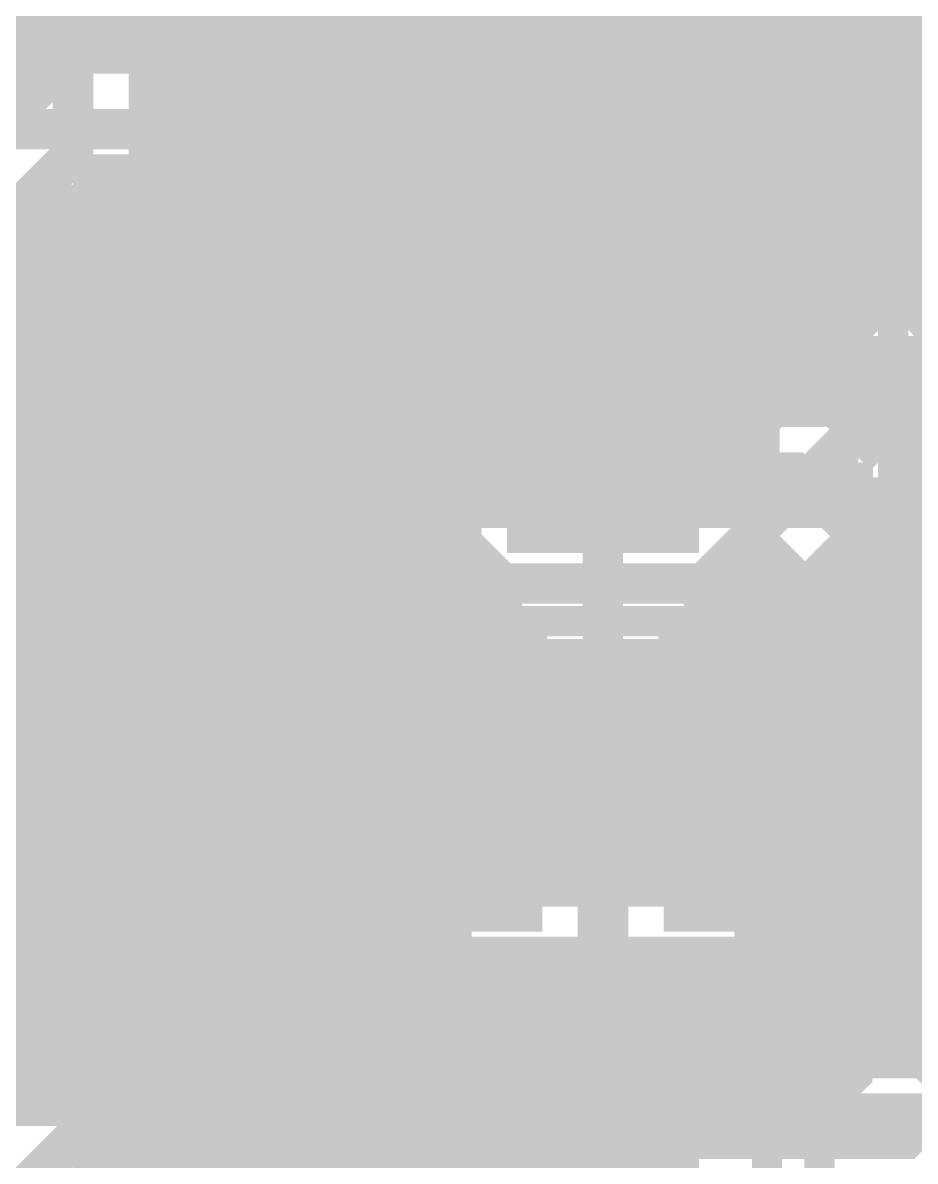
# Model space of a CAD drawing. Extents: x -72 to 72, y -47 to 50.
# Drawn here: x 37.09 to 41.58, y 2.17 to 7.9 of the extents above; entities that cross this region are included whole.
import ezdxf

# ---------------------------------------------------------------- set-up
doc = ezdxf.new("R2010")
doc.units = 0
doc.header["$MEASUREMENT"] = 0
doc.layers.get('0').update_dxf_attribs({"linetype": 'CONTINUOUS'})
for name, color, linetype in [('22-303-0_BOT', 7, 'CONTINUOUS'), ('22-303-0_DRD', 7, 'CONTINUOUS'), ('22-303-0_GND', 6, 'CONTINUOUS'), ('22-303-0_IN1', 4, 'CONTINUOUS'), ('22-303-0_IN2', 3, 'CONTINUOUS'), ('22-303-0_PWR', 5, 'CONTINUOUS'), ('22-303-0_SMB', 10, 'CONTINUOUS'), ('22-303-0_SMT', 14, 'CONTINUOUS'), ('22-303-0_SPB', 9, 'CONTINUOUS'), ('22-303-0_SPT', 12, 'CONTINUOUS'), ('22-303-0_SSB', 11, 'CONTINUOUS'), ('22-303-0_SST', 13, 'CONTINUOUS'), ('22-303-0_TOP', 8, 'CONTINUOUS'), ('THRUHOLE_TAP', 7, 'CONTINUOUS')]:
    doc.layers.add(name, color=color, linetype=linetype)

# ---------------------------------------------------------------- blocks, each defined once
blk = doc.blocks.new('RECTANGLE_4')
blk.add_solid([(0.4826, 0.4064), (0.4826, -0.4064), (-0.4826, 0.4064), (-0.4826, -0.4064)])
blk = doc.blocks.new('RECTANGLE_8')
blk.add_solid([(0.4064, 0.4826), (0.4064, -0.4826), (-0.4064, 0.4826), (-0.4064, -0.4826)])
blk = doc.blocks.new('ROUND_48')
at = {"const_width": 0.29972}
blk.add_lwpolyline([(-0.14986, 0, 1), (0.14986, 0, 1)], format="xyb", close=True, dxfattribs=at)
blk = doc.blocks.new('RECTANGLE_57')
blk.add_solid([(0.635, 0.508), (0.635, -0.508), (-0.635, 0.508), (-0.635, -0.508)])
blk = doc.blocks.new('ROUND_81')
at = {"const_width": 0.0635}
blk.add_lwpolyline([(-0.03175, 0, 1), (0.03175, 0, 1)], format="xyb", close=True, dxfattribs=at)
blk = doc.blocks.new('ROUND_53')
at = {"const_width": 0.29972}
blk.add_lwpolyline([(-0.14986, 0, 1), (0.14986, 0, 1)], format="xyb", close=True, dxfattribs=at)
blk = doc.blocks.new('ROUND_82')
at = {"const_width": 0.50038}
blk.add_lwpolyline([(-0.25019, 0, 1), (0.25019, 0, 1)], format="xyb", close=True, dxfattribs=at)
blk = doc.blocks.new('ROUND_95')
at = {"const_width": 0.10033}
blk.add_lwpolyline([(-0.050164, 0, 1), (0.050164, 0, 1)], format="xyb", close=True, dxfattribs=at)

msp = doc.modelspace()

# ---------------------------------------------------------------- linework, layer by layer
at = {"layer": '22-303-0_BOT'}
for points, const_width in [([(35.687, 9.144), (35.687, 8.128), (36.322, 7.493), (37.084, 7.493), (37.465, 7.874), (41.66362, 7.874), (42.01414, 8.22452)], 0.2032), ([(40.7924, 7.4676), (40.7924, 6.35)], 0.254), ([(41.1226, 7.4676), (40.7924, 7.4676)], 0.254), ([(40.8178, 7.4676), (40.8178, 6.0452)], 0.254), ([(41.0464, 7.4676), (41.0464, 6.03758)], 0.254), ([(41.1226, 7.4676), (41.1226, 6.1976)], 0.254), ([(41.1226, 7.3914), (40.7924, 7.3914)], 0.254), ([(41.1226, 7.1628), (40.7924, 7.1628)], 0.254), ([(40.005, 7.0612), (38.3032, 7.0612), (37.973, 6.731)], 0.2032), ([(41.1226, 6.985), (41.8338, 6.985)], 0.254), ([(43.2562, 6.985), (43.2562, 5.9182), (42.672, 5.334), (41.275, 5.334), (40.9702, 5.6388), (40.005, 5.6388)], 0.2032), ([(41.1226, 6.9342), (40.7924, 6.9342)], 0.254), ([(36.83, -0.762), (36.83, 5.715), (37.846, 6.731), (37.973, 6.731)], 0.2032), ([(41.1226, 6.7056), (40.7924, 6.7056)], 0.254), ([(39.2176, 6.6548), (38.9128, 6.6548)], 0.254), ([(38.9128, 6.6548), (38.9128, 5.9182)], 0.254), ([(38.989, 6.6548), (38.989, 2.8702)], 0.254), ([(39.2176, 6.6548), (39.2176, 6.35)], 0.254), ([(39.2176, 6.6548), (39.2176, 2.8702)], 0.254), ([(39.2176, 6.477), (38.9128, 6.477)], 0.254), ([(41.1226, 6.477), (40.7924, 6.477)], 0.254), ([(40.7924, 6.35), (39.2176, 6.35)], 0.254), ([(39.2176, 6.35), (39.2176, 4.9276)], 0.254), ([(40.7924, 6.35), (40.7924, 6.0452)], 0.254), ([(39.2176, 6.2484), (38.9128, 6.2484)], 0.254), ([(41.1226, 6.2484), (40.7924, 6.2484)], 0.254), ([(42.545, 6.1976), (41.1226, 6.1976)], 0.254), ([(41.275, 6.1976), (41.275, 5.90804)], 0.254), ([(41.5036, 6.1976), (41.5036, 5.7404)], 0.254), ([(39.2176, 6.0198), (38.9128, 6.0198)], 0.254), ([(40.9702, 6.0452), (40.7924, 6.0452)], 0.254), ([(42.78376, 6.0198), (41.11244, 6.0198)], 0.254), ([(37.60724, 5.9182), (37.2364, 5.54736)], 0.254), ([(38.9128, 5.9182), (37.60724, 5.9182)], 0.254), ([(37.6174, 5.9182), (37.6174, 5.5118)], 0.254), ([(37.846, 5.9182), (37.846, 5.5118)], 0.254), ([(38.0746, 5.9182), (38.0746, 5.5118)], 0.254), ([(38.3032, 5.9182), (38.3032, 5.5118)], 0.254), ([(38.5318, 5.9182), (38.5318, 5.5118)], 0.254), ([(38.7604, 5.9182), (38.7604, 5.5118)], 0.254), ([(41.2623, 5.92074), (41.44264, 5.7404)], 0.254), ([(39.2176, 5.7912), (37.48024, 5.7912)], 0.254), ([(42.55516, 5.7912), (41.39184, 5.7912)], 0.254), ([(42.50436, 5.7404), (41.44264, 5.7404)], 0.254), ([(37.3888, 5.69976), (37.3888, 5.5118)], 0.254), ([(37.973, 5.715), (37.973, 4.699)], 0.2032), ([(37.973, 5.715), (37.973, 4.699)], 0.2032), ([(40.005, 5.6388), (40.005, 3.8862)], 0.2032), ([(37.2364, 5.54736), (37.2364, 5.5118)], 0.254), ([(39.2176, 5.5626), (37.25164, 5.5626)], 0.254), ([(38.9128, 5.5118), (37.2364, 5.5118)], 0.254), ([(37.973, 5.5118), (37.973, 4.699)], 0.254), ([(38.9128, 5.5118), (38.9128, 3.8862)], 0.254), ([(39.2176, 5.334), (38.9128, 5.334)], 0.254), ([(40.7924, 5.2324), (40.7924, 4.9276)], 0.254), ([(40.80256, 5.2324), (40.98798, 5.04698)], 0.254), ([(40.8178, 5.21716), (40.8178, 2.6924)], 0.254), ([(39.2176, 5.1054), (38.9128, 5.1054)], 0.254), ([(40.92956, 5.1054), (40.7924, 5.1054)], 0.254), ([(41.0464, 4.99872), (41.0464, 2.6924)], 0.254), ([(39.5986, 4.9276), (39.2176, 4.9276)], 0.254), ([(39.4462, 4.9276), (39.4462, 4.5974)], 0.254), ([(39.5986, 4.9276), (39.5986, 4.5974)], 0.254), ([(40.7924, 4.9276), (40.4114, 4.9276)], 0.254), ([(40.4114, 4.9276), (40.4114, 4.5974)], 0.254), ([(40.5892, 4.9276), (40.5892, 4.5974)], 0.254), ([(41.275, 4.9276), (41.275, 2.6924)], 0.254), ([(42.672, 4.9276), (41.275, 4.9276)], 0.254), ([(41.5036, 4.9276), (41.5036, 2.83464)], 0.254), ([(39.5986, 4.8768), (38.9128, 4.8768)], 0.254), ([(43.08856, 4.8768), (40.4114, 4.8768)], 0.254), ([(38.9128, 4.699), (37.973, 4.699)], 0.254), ([(37.973, 3.8862), (37.973, 4.699)], 0.254), ([(39.5986, 4.6482), (38.9128, 4.6482)], 0.254), ([(43.16476, 4.6482), (40.4114, 4.6482)], 0.254), ([(39.2176, 4.5974), (39.2176, 3.175)], 0.254), ([(39.5986, 4.5974), (39.2176, 4.5974)], 0.254), ([(40.7924, 4.5974), (40.4114, 4.5974)], 0.254), ([(40.7924, 4.5974), (40.7924, 3.175)], 0.254), ([(39.2176, 4.4196), (38.9128, 4.4196)], 0.254), ([(43.2816, 4.4196), (40.7924, 4.4196)], 0.254), ([(39.2176, 4.191), (38.9128, 4.191)], 0.254), ([(43.2816, 4.191), (40.7924, 4.191)], 0.254), ([(39.2176, 3.9624), (38.9128, 3.9624)], 0.254), ([(43.2816, 3.9624), (40.7924, 3.9624)], 0.254), ([(38.9128, 3.8862), (37.2364, 3.8862)], 0.254), ([(37.2364, 3.8862), (37.2364, 3.0988)], 0.254), ([(37.3888, 3.8862), (37.3888, 3.0988)], 0.254), ([(37.6174, 3.8862), (37.6174, 3.0988)], 0.254), ([(37.846, 3.8862), (37.846, 3.0988)], 0.254), ([(38.0746, 3.8862), (38.0746, 3.0988)], 0.254), ([(38.3032, 3.8862), (38.3032, 3.0988)], 0.254), ([(38.5318, 3.8862), (38.5318, 3.0988)], 0.254), ([(38.7604, 3.8862), (38.7604, 3.0988)], 0.254), ([(39.2176, 3.7338), (37.2364, 3.7338)], 0.254), ([(42.18686, 3.7338), (40.7924, 3.7338)], 0.254), ([(39.2176, 3.5052), (37.2364, 3.5052)], 0.254), ([(41.91, 3.5052), (40.7924, 3.5052)], 0.254), ([(39.2176, 3.2766), (37.2364, 3.2766)], 0.254), ([(41.8211, 3.2766), (40.7924, 3.2766)], 0.254), ([(42.418, 3.175), (41.529, 2.286), (38.1508, 2.286), (37.973, 2.286)], 0.2032), ([(40.7924, 3.175), (39.2176, 3.175)], 0.254), ([(39.2176, 3.175), (39.2176, 2.8702)], 0.254), ([(40.7924, 3.175), (40.7924, 2.6924)], 0.254), ([(41.81348, 3.14452), (41.36136, 2.6924)], 0.254), ([(38.9128, 3.0988), (37.2364, 3.0988)], 0.254), ([(38.9128, 3.0988), (38.9128, 2.8702)], 0.254), ([(39.2176, 3.048), (38.9128, 3.048)], 0.254), ([(41.71696, 3.048), (40.7924, 3.048)], 0.254), ([(39.2176, 2.8702), (38.9128, 2.8702)], 0.254), ([(41.48836, 2.8194), (40.7924, 2.8194)], 0.254), ([(41.36136, 2.6924), (40.7924, 2.6924)], 0.254), ([(37.973, 2.286), (38.1508, 2.286), (38.1508, 2.4638), (40.005, 2.4638)], 0.2032)]:
    msp.add_lwpolyline(points, dxfattribs=dict(at, const_width=const_width))
at = {"layer": '22-303-0_BOT', "const_width": 0.254}
for points in [[(41.25722, 5.92582, 0.1989124), (40.9702, 6.04471)], [(41.25722, 5.92582, 0.1989124), (40.9702, 6.04471)], [(40.98798, 5.04698, 0.1989124), (41.275, 4.92809)]]:
    msp.add_lwpolyline(points, format="xyb", dxfattribs=at)
at = {"layer": '22-303-0_DRD', "const_width": 0.254}
for points in [[(37.211, 7.493), (35.941, 8.763)], [(38.608, 6.35), (37.338, 5.08)], [(38.608, 5.08), (37.338, 6.35)], [(38.608, 6.35), (37.338, 5.08)], [(38.608, 5.08), (37.338, 6.35)]]:
    msp.add_lwpolyline(points, dxfattribs=at)
at = {"layer": '22-303-0_IN2'}
for points, const_width in [([(32.512, 5.08), (40.513, 5.08), (45.339, 9.906), (45.339, 14.478), (47.117, 16.256), (52.197, 16.256), (52.832, 15.621)], 0.2032), ([(-27.686, 14.732), (-23.876, 14.732), (-20.828, 11.684), (-19.558, 11.684), (-18.415, 10.541), (-11.303, 10.541), (-6.096, 5.334), (16.383, 5.334), (17.399, 4.318), (19.558, 4.318), (20.574, 5.334), (31.369, 5.334), (33.401, 7.366), (37.846, 7.366), (41.402, 10.922), (42.672, 10.922)], 0.2032), ([(-27.813, 13.462), (-27.813, 12.954), (-23.749, 8.89), (-14.732, 8.89), (-13.081, 7.239), (-13.081, 6.35), (-2.921, -3.81), (22.098, -3.81), (22.86, -3.048), (22.86, 0), (24.13, 1.27), (27.432, 1.27), (28.321, 2.159), (36.576, 2.159), (37.973, 3.556), (41.91, 3.556), (43.18, 4.826), (43.688, 4.826), (43.688, 4.953)], 0.2032), ([(41.11498, 11.20902), (37.67836, 7.7724)], 0.254), ([(37.846, 10.98296), (37.846, 7.94004)], 0.254), ([(37.6174, 10.75436), (37.6174, 7.7724)], 0.254), ([(37.3888, 10.52576), (37.3888, 7.7724)], 0.254), ([(41.56964, 10.5156), (38.1381, 7.08152)], 0.254), ([(41.5036, 10.44956), (41.5036, 6.64464)], 0.254), ([(41.275, 10.22096), (41.275, 6.41604)], 0.254), ([(44.9326, 10.07364), (40.34536, 5.4864)], 0.254), ([(41.0464, 9.99236), (41.0464, 6.18744)], 0.254), ([(40.8178, 9.76376), (40.8178, 5.95884)], 0.254), ([(45.62602, 9.61898), (40.8051, 4.79552)], 0.254), ([(40.5892, 9.53516), (40.5892, 5.73024)], 0.254), ([(40.3606, 9.30656), (40.3606, 5.50164)], 0.254), ([(40.132, 9.07796), (40.132, 5.4864)], 0.254), ([(39.9034, 8.84936), (39.9034, 5.4864)], 0.254), ([(39.6748, 8.62076), (39.6748, 5.4864)], 0.254), ([(39.4462, 8.39216), (39.4462, 5.4864)], 0.254), ([(39.2176, 8.16356), (39.2176, 5.4864)], 0.254), ([(37.1602, 7.97306), (37.1602, 7.7724)], 0.254), ([(38.989, 7.93496), (38.989, 5.4864)], 0.254), ([(37.75456, 7.8486), (37.11194, 7.8486)], 0.254), ([(42.70756, 7.8486), (38.90264, 7.8486)], 0.254), ([(37.67836, 7.7724), (37.06368, 7.7724)], 0.254), ([(38.7604, 7.70636), (38.7604, 5.4864)], 0.254), ([(42.47896, 7.62), (38.67404, 7.62)], 0.254), ([(38.5318, 7.47776), (38.5318, 5.4864)], 0.254), ([(42.25036, 7.3914), (38.44544, 7.3914)], 0.254), ([(38.3032, 7.24916), (38.3032, 5.4864)], 0.254), ([(42.02176, 7.1628), (38.21684, 7.1628)], 0.254), ([(38.0746, 7.03072), (38.0746, 5.4864)], 0.254), ([(37.846, 6.9596), (36.3728, 6.9596)], 0.254), ([(41.79316, 6.9342), (36.38296, 6.9342)], 0.254), ([(37.1602, 6.9596), (37.1602, 5.4864)], 0.254), ([(37.3888, 6.9596), (37.3888, 5.4864)], 0.254), ([(37.6174, 6.9596), (37.6174, 5.4864)], 0.254), ([(37.846, 6.9596), (37.846, 5.4864)], 0.254), ([(41.56456, 6.7056), (36.41852, 6.7056)], 0.254), ([(41.33596, 6.477), (36.36264, 6.477)], 0.254), ([(41.10736, 6.2484), (36.17722, 6.2484)], 0.254), ([(40.87876, 6.0198), (34.99358, 6.0198)], 0.254), ([(40.65016, 5.7912), (35.01898, 5.7912)], 0.254), ([(40.42156, 5.5626), (34.95294, 5.5626)], 0.254), ([(57.68848, 5.5626), (41.56964, 5.5626)], 0.254), ([(40.34536, 5.4864), (34.90468, 5.4864)], 0.254), ([(41.5036, 5.49656), (41.5036, 3.9624)], 0.254), ([(43.2181, 5.334), (41.34104, 5.334)], 0.254), ([(41.275, 5.26796), (41.275, 3.9624)], 0.254), ([(42.88536, 5.1054), (41.11244, 5.1054)], 0.254), ([(24.638, -0.127), (25.273, 0.508), (28.067, 0.508), (28.956, 1.397), (37.084, 1.397), (38.1, 2.413), (42.545, 2.413), (44.323, 4.191), (50.165, 4.191), (51.054, 5.08), (52.07, 5.08), (52.578, 4.572), (53.213, 4.572), (53.594, 4.191), (53.594, 3.683), (53.086, 3.175), (53.086, -4.318)], 0.2032), ([(41.0464, 5.03936), (41.0464, 3.9624)], 0.254), ([(42.65676, 4.8768), (40.88384, 4.8768)], 0.254), ([(40.8178, 4.81076), (40.8178, 3.9624)], 0.254), ([(42.42816, 4.6482), (32.93364, 4.6482)], 0.254), ([(40.513, 4.6736), (32.95904, 4.6736)], 0.254), ([(37.1602, 4.6736), (37.1602, 3.31724)], 0.254), ([(37.3888, 4.6736), (37.3888, 3.54584)], 0.254), ([(37.6174, 4.6736), (37.6174, 3.77444)], 0.254), ([(37.846, 4.6736), (37.846, 3.94208)], 0.254), ([(38.0746, 4.6736), (38.0746, 3.9624)], 0.254), ([(38.3032, 4.6736), (38.3032, 3.9624)], 0.254), ([(38.5318, 4.6736), (38.5318, 3.9624)], 0.254), ([(38.7604, 4.6736), (38.7604, 3.9624)], 0.254), ([(38.989, 4.6736), (38.989, 3.9624)], 0.254), ([(39.2176, 4.6736), (39.2176, 3.9624)], 0.254), ([(39.4462, 4.6736), (39.4462, 3.9624)], 0.254), ([(39.6748, 4.6736), (39.6748, 3.9624)], 0.254), ([(39.9034, 4.6736), (39.9034, 3.9624)], 0.254), ([(40.132, 4.6736), (40.132, 3.9624)], 0.254), ([(40.3606, 4.6736), (40.3606, 3.9624)], 0.254), ([(40.5892, 4.68122), (40.5892, 3.9624)], 0.254), ([(42.19956, 4.4196), (21.77288, 4.4196)], 0.254), ([(41.97096, 4.191), (22.3139, 4.191)], 0.254), ([(37.973, 3.9624), (22.55774, 3.9624)], 0.254), ([(41.74236, 3.9624), (37.973, 3.9624)], 0.254), ([(37.68598, 3.84302), (36.40836, 2.5654)], 0.254), ([(37.57676, 3.7338), (22.7076, 3.7338)], 0.254), ([(37.34816, 3.5052), (22.79904, 3.5052)], 0.254), ([(37.11956, 3.2766), (30.20822, 3.2766)], 0.254), ([(23.368, -4.572), (23.368, -0.381), (24.638, 0.889), (27.813, 0.889), (28.702, 1.778), (36.83, 1.778), (38.227, 3.175), (42.418, 3.175)], 0.2032)]:
    msp.add_lwpolyline(points, dxfattribs=dict(at, const_width=const_width))
at = {"layer": '22-303-0_IN2', "const_width": 0.254}
for points in [[(37.06368, 7.7724, 0.1588241), (37.17956, 8.128)], [(37.846, 6.9596, 0.1989115), (38.13337, 7.07863)], [(40.513, 4.6736, 0.1989115), (40.80037, 4.79263)], [(37.973, 3.9624, 0.1989133), (37.68563, 3.84337)], [(37.973, 3.9624, 0.1989133), (37.68563, 3.84337)]]:
    msp.add_lwpolyline(points, format="xyb", dxfattribs=at)
at = {"layer": '22-303-0_SSB', "const_width": 0.1524}
for points in [[(41.53154, 7.84352), (41.53154, 9.90092), (44.30014, 9.90092), (44.30014, 7.84352), (41.53154, 7.84352)], [(39.1795, 4.8895), (39.1795, 7.8105), (40.8178, 7.8105), (40.8178, 4.8895), (39.1795, 4.8895)], [(44.0055, 6.1595), (41.0845, 6.1595), (41.0845, 7.7978), (44.0055, 7.7978), (44.0055, 6.1595)], [(39.116, 7.747), (39.116, 3.683), (34.544, 3.683), (34.544, 5.461), (34.798, 5.715), (34.544, 5.969), (34.544, 7.747), (39.116, 7.747)], [(41.26992, 5.3594), (41.62552, 5.3594), (41.68394, 5.52958), (41.68394, 5.69976), (41.62552, 5.8674), (41.26992, 5.8674), (41.20896, 5.69976), (41.20896, 5.52958), (41.44772, 4.8514)], [(40.8305, 4.6355), (40.8305, 1.7145), (39.1922, 1.7145), (39.1922, 4.6355), (40.8305, 4.6355)], [(40.95496, 3.23088), (41.4274, 3.23088), (40.95496, 3.90906), (40.95496, 4.0767), (41.01338, 4.24688), (41.36898, 4.24688), (41.4274, 4.0767)], [(39.116, 3.302), (39.116, -0.762), (34.544, -0.762), (34.544, 1.016), (34.798, 1.27), (34.544, 1.524), (34.544, 3.302), (39.116, 3.302)], [(41.09466, 1.93294), (41.09466, 2.94894), (41.21404, 2.77876)]]:
    msp.add_lwpolyline(points, dxfattribs=at)
at = {"layer": '22-303-0_SST', "const_width": 0.1524}
for points in [[(41.4655, 7.1755), (38.5445, 7.1755), (38.5445, 5.5372), (41.4655, 5.5372), (41.4655, 7.1755)], [(36.95192, 5.94106), (37.06876, 5.77342), (37.30752, 5.77342), (37.42436, 5.94106), (37.42436, 6.11124), (37.18814, 6.44906), (37.42436, 6.78942), (36.95192, 6.78942)], [(37.79012, 5.94106), (37.90696, 5.77342), (38.14572, 5.77342), (38.26256, 5.94106), (38.26256, 6.11124), (38.02634, 6.44906), (38.26256, 6.78942), (37.79012, 6.78942)], [(41.4655, 4.6355), (38.5445, 4.6355), (38.5445, 2.9972), (41.4655, 2.9972), (41.4655, 4.6355)], [(36.82492, 3.40106), (36.94176, 3.23342), (37.18052, 3.23342), (37.29736, 3.40106), (37.29736, 3.57124), (37.06114, 3.90906), (37.29736, 4.24942), (36.82492, 4.24942)], [(38.13556, 3.23342), (37.66312, 3.23342), (38.13556, 3.90906), (38.13556, 4.07924), (38.07714, 4.24942), (37.72154, 4.24942), (37.66312, 4.07924)], [(36.703, -0.127), (36.703, 2.667), (42.037, 2.667), (42.037, -0.127), (36.703, -0.127)]]:
    msp.add_lwpolyline(points, dxfattribs=at)
at = {"layer": '22-303-0_TOP'}
for points, const_width in [([(38.5318, 13.4747), (38.5318, 4.4323)], 0.254), ([(34.417, 5.842), (35.941, 5.842), (37.338, 7.239), (37.338, 8.382), (34.798, 10.922), (34.798, 12.192)], 0.2032), ([(37.846, 10.2235), (37.846, 4.4323)], 0.254), ([(38.0746, 10.2235), (38.0746, 4.4323)], 0.254), ([(38.3032, 10.2235), (38.3032, 4.4323)], 0.254), ([(37.7444, 8.382), (37.7444, 7.239)], 0.254), ([(38.7604, 8.1026), (38.7604, 7.1374)], 0.254), ([(38.989, 8.1026), (38.989, 7.1374)], 0.254), ([(39.2176, 8.1026), (39.2176, 7.1374)], 0.254), ([(39.4462, 8.1026), (39.4462, 7.1374)], 0.254), ([(39.6748, 8.1026), (39.6748, 7.1374)], 0.254), ([(39.9034, 8.1026), (39.9034, 7.1374)], 0.254), ([(40.132, 8.1026), (40.132, 7.1374)], 0.254), ([(40.3606, 8.1026), (40.3606, 7.1374)], 0.254), ([(40.5892, 8.1026), (40.5892, 7.1374)], 0.254), ([(40.8178, 8.1026), (40.8178, 7.1374)], 0.254), ([(41.0464, 8.1026), (41.0464, 7.1374)], 0.254), ([(41.10736, 8.1026), (41.87698, 7.33298)], 0.254), ([(41.275, 7.93496), (41.275, 7.1374)], 0.254), ([(41.36136, 7.8486), (37.7444, 7.8486)], 0.254), ([(41.5036, 7.70636), (41.5036, 6.57352)], 0.254), ([(41.58996, 7.62), (37.7444, 7.62)], 0.254), ([(41.81856, 7.3914), (37.7444, 7.3914)], 0.254), ([(43.87088, 7.1628), (37.73678, 7.1628)], 0.254), ([(38.5826, 7.1374), (38.5826, 5.5626)], 0.254), ([(40.005, 7.1374), (38.5826, 7.1374)], 0.254), ([(40.005, 7.1374), (40.005, 5.5626)], 0.254), ([(41.4274, 7.1374), (40.005, 7.1374)], 0.254), ([(41.4274, 7.1374), (41.4274, 6.64972)], 0.254), ([(37.62502, 6.95198), (36.2331, 5.55752)], 0.254), ([(38.5826, 6.9342), (37.60724, 6.9342)], 0.254), ([(37.6174, 6.94436), (37.6174, 4.4323)], 0.254), ([(43.84802, 6.9342), (41.4274, 6.9342)], 0.254), ([(38.5826, 6.7056), (37.37864, 6.7056)], 0.254), ([(37.3888, 6.71576), (37.3888, 4.4323)], 0.254), ([(43.91406, 6.7056), (41.4274, 6.7056)], 0.254), ([(41.4401, 6.63702), (41.42713, 6.64943)], 0.254), ([(41.4401, 6.63702), (43.08348, 4.98856)], 0.254), ([(38.5826, 6.477), (37.15004, 6.477)], 0.254), ([(37.1602, 6.48716), (37.1602, 4.4323)], 0.254), ([(44.12234, 6.477), (41.60012, 6.477)], 0.254), ([(39.2938, 6.35), (39.2938, 5.2832), (39.497, 5.08), (41.783, 5.08), (43.93692, 2.92354), (45.20946, 2.92354)], 0.2032), ([(45.20946, 3.57378), (43.92168, 3.57378), (41.15308, 6.35), (40.7162, 6.35)], 0.2032), ([(38.5826, 6.2484), (36.92144, 6.2484)], 0.254), ([(38.5826, 6.0198), (36.69284, 6.0198)], 0.254), ([(38.5826, 5.7912), (36.46424, 5.7912)], 0.254), ([(38.8874, 5.5626), (36.23564, 5.5626)], 0.254), ([(38.8874, 5.5626), (38.5826, 5.5626)], 0.254), ([(38.7604, 5.5626), (38.7604, 4.5974)], 0.254), ([(38.8874, 5.5626), (38.8874, 5.2832)], 0.254), ([(39.7002, 5.5626), (39.7002, 5.4864)], 0.254), ([(40.005, 5.5626), (39.7002, 5.5626)], 0.254), ([(41.3639, 5.5626), (39.7002, 5.5626)], 0.254), ([(39.9034, 5.5626), (39.9034, 5.4864)], 0.254), ([(41.3639, 5.5626), (40.005, 5.5626)], 0.254), ([(40.132, 5.5626), (40.132, 5.4864)], 0.254), ([(40.3606, 5.5626), (40.3606, 5.4864)], 0.254), ([(40.5892, 5.5626), (40.5892, 5.4864)], 0.254), ([(40.8178, 5.5626), (40.8178, 5.4864)], 0.254), ([(41.0464, 5.5626), (41.0464, 5.4864)], 0.254), ([(41.275, 5.5626), (41.275, 5.4864)], 0.254), ([(41.3639, 5.5626), (41.4401, 5.4864)], 0.254), ([(41.4401, 5.4864), (39.7002, 5.4864)], 0.254), ([(38.8874, 5.334), (34.74466, 5.334)], 0.254), ([(38.92804, 5.1054), (33.11652, 5.1054)], 0.254), ([(38.989, 5.01396), (38.989, 4.5974)], 0.254), ([(39.00932, 4.9911), (39.20998, 4.79298)], 0.254), ([(39.12616, 4.8768), (33.08096, 4.8768)], 0.254), ([(39.2176, 4.78536), (39.2176, 4.5974)], 0.254), ([(41.64076, 4.6482), (32.93364, 4.6482)], 0.254), ([(39.4462, 4.67614), (39.4462, 4.5974)], 0.254), ([(41.61536, 4.6736), (39.497, 4.6736)], 0.254), ([(39.6748, 4.6736), (39.6748, 4.5974)], 0.254), ([(39.9034, 4.6736), (39.9034, 4.5974)], 0.254), ([(40.132, 4.6736), (40.132, 4.5974)], 0.254), ([(40.3606, 4.6736), (40.3606, 4.5974)], 0.254), ([(40.5892, 4.6736), (40.5892, 4.5974)], 0.254), ([(40.8178, 4.6736), (40.8178, 4.5974)], 0.254), ([(41.0464, 4.6736), (41.0464, 4.5974)], 0.254), ([(41.275, 4.6736), (41.275, 4.5974)], 0.254), ([(41.5036, 4.6736), (41.5036, 3.3909)], 0.254), ([(41.61536, 4.6736), (42.51706, 3.7719)], 0.254), ([(40.005, 4.5974), (38.5826, 4.5974)], 0.254), ([(38.5826, 4.5974), (38.5826, 4.4323)], 0.254), ([(41.4274, 4.5974), (40.005, 4.5974)], 0.254), ([(40.005, 4.5974), (40.005, 3.0226)], 0.254), ([(41.4274, 4.5974), (41.4274, 3.46964)], 0.254), ([(38.5826, 4.4323), (36.957, 4.4323)], 0.254), ([(41.86936, 4.4196), (41.4274, 4.4196)], 0.254), ([(42.09542, 4.191), (41.4274, 4.191)], 0.254), ([(31.115, 1.4986), (32.8676, 1.4986), (33.1978, 1.8288), (34.29, 1.8288), (34.9758, 1.8288), (36.957, 3.81), (39.2938, 3.81)], 0.635), ([(42.32402, 3.9624), (41.4274, 3.9624)], 0.254), ([(45.20946, 2.27584), (42.037, 2.27584), (41.021, 3.302), (41.021, 3.5052), (40.7162, 3.81)], 0.2032), ([(42.18686, 3.7338), (41.4274, 3.7338)], 0.254), ([(41.91, 3.5052), (41.4274, 3.5052)], 0.254), ([(41.4274, 3.5052), (41.4274, 3.46964)], 0.254), ([(41.4274, 3.46964), (41.8211, 3.06832)], 0.254), ([(41.8211, 3.2766), (41.6179, 3.2766)], 0.254), ([(37.21354, 3.1877), (35.4203, 1.39446)], 0.254), ([(38.5826, 3.1877), (37.21354, 3.1877)], 0.254), ([(37.3888, 3.1877), (37.3888, 2.4765)], 0.254), ([(37.6174, 3.1877), (37.6174, 2.4765)], 0.254), ([(37.846, 3.1877), (37.846, 2.4765)], 0.254), ([(38.0746, 3.1877), (38.0746, 2.4765)], 0.254), ([(38.3032, 3.1877), (38.3032, 2.4765)], 0.254), ([(38.5318, 3.1877), (38.5318, -4.953)], 0.254), ([(38.5826, 3.1877), (38.5826, 3.0226)], 0.254), ([(37.1602, 3.13182), (37.1602, 2.4765)], 0.254), ([(38.5826, 3.048), (37.07384, 3.048)], 0.254), ([(40.005, 3.0226), (38.5826, 3.0226)], 0.254), ([(38.7604, 3.0226), (38.7604, -4.953)], 0.254), ([(38.989, 3.0226), (38.989, -2.23266)], 0.254), ([(39.2176, 3.0226), (39.2176, -2.23266)], 0.254), ([(39.4462, 3.0226), (39.4462, 0.80264)], 0.254), ([(39.6748, 3.0226), (39.6748, 0.94996)], 0.254), ([(39.9034, 3.0226), (39.9034, 0.98552)], 0.254), ([(40.72636, 3.0226), (40.005, 3.0226)], 0.254), ([(40.132, 3.0226), (40.132, 0.92964)], 0.254), ([(40.3606, 3.0226), (40.3606, 2.4765)], 0.254), ([(40.5892, 3.0226), (40.5892, 2.4765)], 0.254), ([(40.72636, 3.0226), (40.73262, 3.01614)], 0.254), ([(40.72636, 3.0226), (40.73262, 3.01614)], 0.254), ([(40.73144, 3.01498), (41.26484, 2.4765)], 0.254), ([(40.8178, 2.92862), (40.8178, 2.4765)], 0.254), ([(40.92702, 2.8194), (36.84524, 2.8194)], 0.254), ([(41.0464, 2.69748), (41.0464, 2.4765)], 0.254), ([(41.15308, 2.5908), (36.61664, 2.5908)], 0.254), ([(38.5064, 2.4765), (36.8808, 2.4765), (36.8808, 0.0635)], 0.254), ([(37.6936, 2.4765), (37.6936, 1.27)], 0.254), ([(38.5064, 2.4765), (38.5064, 0.0635)], 0.254), ([(40.2336, 2.4765), (40.2336, 0.86868)], 0.254), ([(41.26484, 2.4765), (40.2336, 2.4765)], 0.254), ([(40.2336, 2.3622), (38.5064, 2.3622)], 0.254), ([(40.2336, 2.1336), (38.5064, 2.1336)], 0.254)]:
    msp.add_lwpolyline(points, dxfattribs=dict(at, const_width=const_width))
at = {"layer": '22-303-0_TOP', "const_width": 0.254}
for points in [[(37.62502, 6.95198, 0.1989124), (37.74391, 7.239)], [(37.62502, 6.95198, 0.1989124), (37.74391, 7.239)], [(38.8874, 5.2832, 0.1989124), (39.00643, 4.99583)], [(39.20998, 4.79298, 0.1989124), (39.497, 4.67409)]]:
    msp.add_lwpolyline(points, format="xyb", dxfattribs=at)

# ---------------------------------------------------------------- block references
at = {"layer": '22-303-0_BOT'}
for name, p in [('RECTANGLE_4', (40.005, 7.0612)), ('RECTANGLE_8', (41.8338, 6.985)), ('RECTANGLE_57', (37.973, 6.731)), ('ROUND_48', (37.973, 5.715)), ('RECTANGLE_4', (40.005, 5.6388)), ('RECTANGLE_57', (37.973, 4.699)), ('RECTANGLE_4', (40.005, 3.8862)), ('RECTANGLE_4', (40.005, 2.4638)), ('RECTANGLE_57', (37.973, 2.286))]:
    msp.add_blockref(name, p, dxfattribs=at)
at = {"layer": '22-303-0_GND'}
msp.add_blockref('ROUND_81', (37.973, 5.715), dxfattribs=at)
at = {"layer": '22-303-0_IN1'}
msp.add_blockref('ROUND_53', (37.973, 5.715), dxfattribs=at)
at = {"layer": '22-303-0_IN2'}
msp.add_blockref('ROUND_53', (37.973, 5.715), dxfattribs=at)
at = {"layer": '22-303-0_PWR'}
msp.add_blockref('ROUND_82', (37.973, 5.715), dxfattribs=at)
at = {"layer": '22-303-0_SMB'}
for name, p in [('RECTANGLE_4', (40.005, 7.0612)), ('RECTANGLE_8', (41.8338, 6.985)), ('RECTANGLE_57', (37.973, 6.731)), ('RECTANGLE_4', (40.005, 5.6388)), ('RECTANGLE_57', (37.973, 4.699)), ('RECTANGLE_4', (40.005, 3.8862)), ('RECTANGLE_4', (40.005, 2.4638)), ('RECTANGLE_57', (37.973, 2.286))]:
    msp.add_blockref(name, p, dxfattribs=at)
at = {"layer": '22-303-0_SMT'}
for p in [(39.2938, 6.35), (40.7162, 6.35), (39.2938, 3.81), (40.7162, 3.81)]:
    msp.add_blockref('RECTANGLE_8', p, dxfattribs=at)
at = {"layer": '22-303-0_SPB'}
for name, p in [('RECTANGLE_4', (40.005, 7.0612)), ('RECTANGLE_8', (41.8338, 6.985)), ('RECTANGLE_57', (37.973, 6.731)), ('RECTANGLE_4', (40.005, 5.6388)), ('RECTANGLE_57', (37.973, 4.699)), ('RECTANGLE_4', (40.005, 3.8862)), ('RECTANGLE_4', (40.005, 2.4638)), ('RECTANGLE_57', (37.973, 2.286))]:
    msp.add_blockref(name, p, dxfattribs=at)
at = {"layer": '22-303-0_SPT'}
for p in [(39.2938, 6.35), (40.7162, 6.35), (39.2938, 3.81), (40.7162, 3.81)]:
    msp.add_blockref('RECTANGLE_8', p, dxfattribs=at)
at = {"layer": '22-303-0_TOP'}
for name, p in [('RECTANGLE_8', (39.2938, 6.35)), ('RECTANGLE_8', (40.7162, 6.35)), ('ROUND_48', (37.973, 5.715)), ('RECTANGLE_8', (39.2938, 3.81)), ('RECTANGLE_8', (40.7162, 3.81))]:
    msp.add_blockref(name, p, dxfattribs=at)
at = {"layer": 'THRUHOLE_TAP'}
msp.add_blockref('ROUND_95', (37.973, 5.715), dxfattribs=at)

doc.saveas('drawing.dxf')
